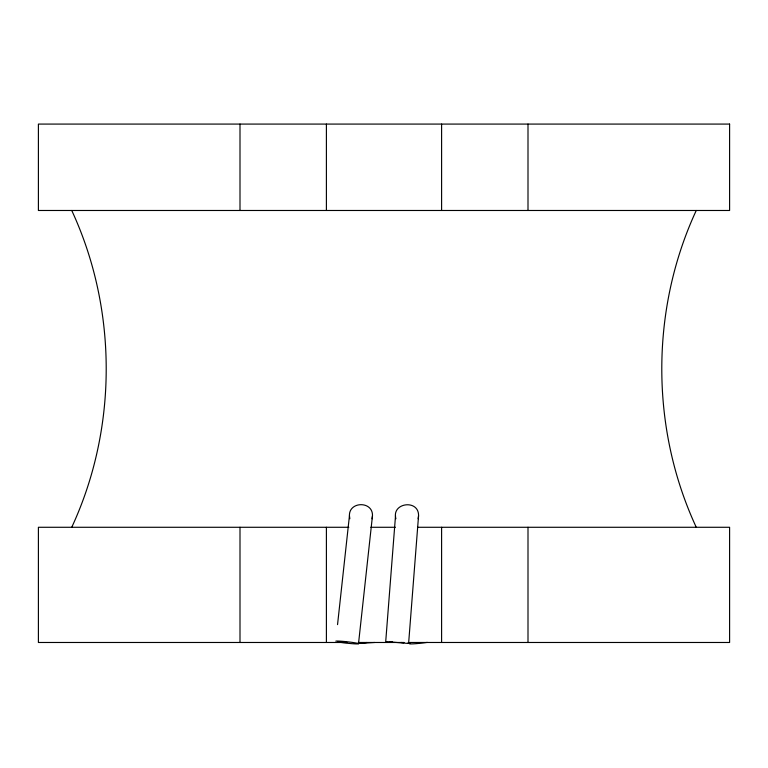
<?xml version="1.0" encoding="UTF-8"?>
<svg xmlns="http://www.w3.org/2000/svg" width="768" height="768" viewBox="0 0 768 768"><rect width="100%" height="100%" fill="white"/><g stroke="black" fill="none" stroke-linecap="round" stroke-linejoin="round"><path stroke-width="1.15" d="M395.52 515.76L385.718 641.568L407.99 643.43L408.614 643.402L418.56 515.76C418.954 498.941 391.181 502.598 395.914 518.746M337.546 624.624L349.44 515.76L349.834 518.746M358.512 643.651L372.48 515.76C373.018 500.803 348.826 501.158 349.43 515.827M372.077 518.803L372.47 515.846M418.166 518.746L418.56 515.76M71.741 527.28C117.696 428.227 117.696 309.542 71.741 210.48M696.259 210.48C650.304 309.542 650.304 428.227 696.259 527.28M366.989 642.49L359.386 643.402L374.678 642.48M348.826 527.28L38.4 527.28L38.4 642.48L347.117 642.48M370.829 527.28L395.405 527.28M417.686 527.28L729.6 527.28L729.6 642.48L409.67 642.48M358.33 642.48L403.987 642.48M389.722 641.664L392.237 641.818M401.011 642.49L403.69 642.73M407.539 643.152L408.614 643.402M528 124.08L528 210.48M528 527.28L528 642.48M441.6 124.08L441.6 210.48M441.6 527.28L441.6 642.48M326.4 124.08L326.4 210.48M326.4 527.28L326.4 642.48M240 124.08L240 210.48M240 527.28L240 642.48M427.315 642.384A11.52 0.72 -6.2 0 1 413.779 643.824A11.52 0.72 -6.2 0 1 410.179 643.392M335.808 641.136A11.52 0.72 6.2 0 1 351.802 642.336A11.52 0.72 6.2 0 1 355.997 643.91A11.52 0.72 6.2 0 1 337.834 641.894M729.6 124.08L38.4 124.08L38.4 210.48L729.6 210.48L729.6 124.08"/></g></svg>
